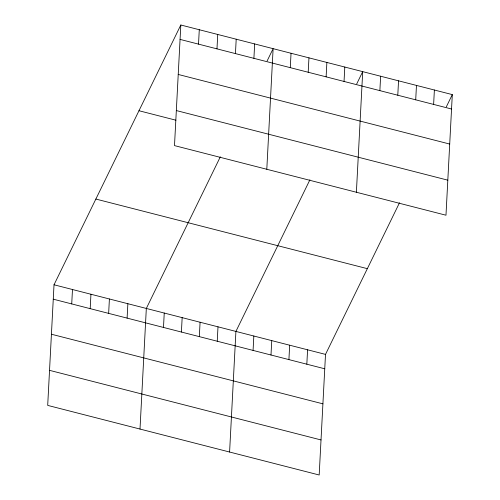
<?xml version="1.0" encoding="UTF-8"?>
<svg xmlns="http://www.w3.org/2000/svg" width="500" height="500" viewBox="0 0 500 500"><rect width="100%" height="100%" fill="white"/><g stroke="black" fill="none" stroke-linecap="round" stroke-linejoin="round"><path stroke-width="0.75" d="M180.819 25L174.494 145.606L445.981 215.219L452.3 94.606L180.819 25L54.019 284.781L47.7 405.394L319.181 475L325.506 354.394L399.506 202.769M71.725 303.919L72.481 289.519M90.188 308.65L90.944 294.25M108.65 313.381L109.4 298.981M127.106 318.119L127.863 303.719M140.006 429.056L146.325 308.45L220.331 156.825M163.487 327.444L164.244 313.044M181.406 332.038L182.162 317.638M198.525 44.131L199.275 29.731M199.325 336.631L200.081 322.231M216.981 48.869L217.738 34.469M217.244 341.225L217.994 326.825M235.444 53.6L236.2 39.2M229.594 452.031L235.912 331.419L309.919 179.8M253.906 58.338L254.662 43.931M253.075 350.419L253.831 336.012M266.8 169.275L273.119 48.669L267.144 60.912M270.994 355.012L271.75 340.613M290.281 67.663L291.038 53.263M288.913 359.606L289.669 345.206M308.2 72.256L308.956 57.856M306.831 364.2L307.587 349.8M326.119 76.85L326.875 62.45M344.038 81.444L344.794 67.044M356.388 192.244L362.713 71.638L356.731 83.888M379.875 90.631L380.631 76.231M397.794 95.225L398.544 80.825M415.712 99.819L416.463 85.419M433.625 104.419L434.381 90.013M446.325 106.856L452.3 94.606M180.062 39.4L451.544 109.012M178.225 74.45L449.706 144.056M176.331 110.562L447.819 180.169M138.975 110.731L175.894 120.194M95.862 199.056L367.35 268.663M54.019 284.781L325.506 354.394M53.263 299.181L324.75 368.794M51.431 334.231L322.912 403.844M49.538 370.344L321.019 439.95"/></g></svg>
